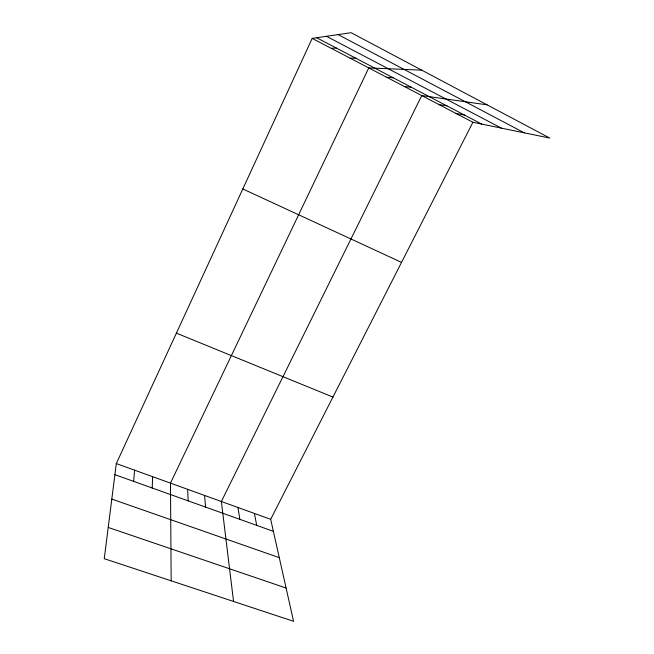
<?xml version="1.0" encoding="UTF-8"?>
<svg xmlns="http://www.w3.org/2000/svg" width="654" height="654" viewBox="0 0 654 654"><rect width="100%" height="100%" fill="white"/><g stroke="black" fill="none" stroke-linecap="round" stroke-linejoin="round"><path stroke-width="0.98" d="M152.218 488.015L152.619 476.684M133.661 481.385L134.569 470.161M116.306 463.572L104.256 558.688L293.564 621.3L270.674 519.301L472.899 122.273L549.744 138.068L351.133 32.7L312.187 38.382L116.306 463.572L270.674 519.301M331.284 48.347L336.27 48.012M350.143 58.19L355.678 58.157M421.699 70.141L368.774 67.918L170.473 483.126L171.168 580.817M386.645 77.246L393.193 77.777M404.295 86.459L411.341 87.26M487.132 104.853L421.748 95.574L221.371 501.504L233.552 601.451M438.998 104.575L446.968 105.899M456.042 113.469L464.471 115.047M108.221 527.435L286.1 588.036M111.809 499.084L279.283 557.649M114.9 474.673L273.372 531.326M176.392 333.148L332.935 397.068M242.814 188.949L401.531 262.385M316.618 37.728L481.761 124.088M312.187 38.382L472.899 122.273M326.477 36.297L501.356 128.119M338.102 34.597L524.271 132.836M254.414 513.431L256.695 525.358M237.974 507.496L239.838 519.333M204.588 495.446L205.577 507.087M187.624 489.315L188.164 500.866"/></g></svg>
